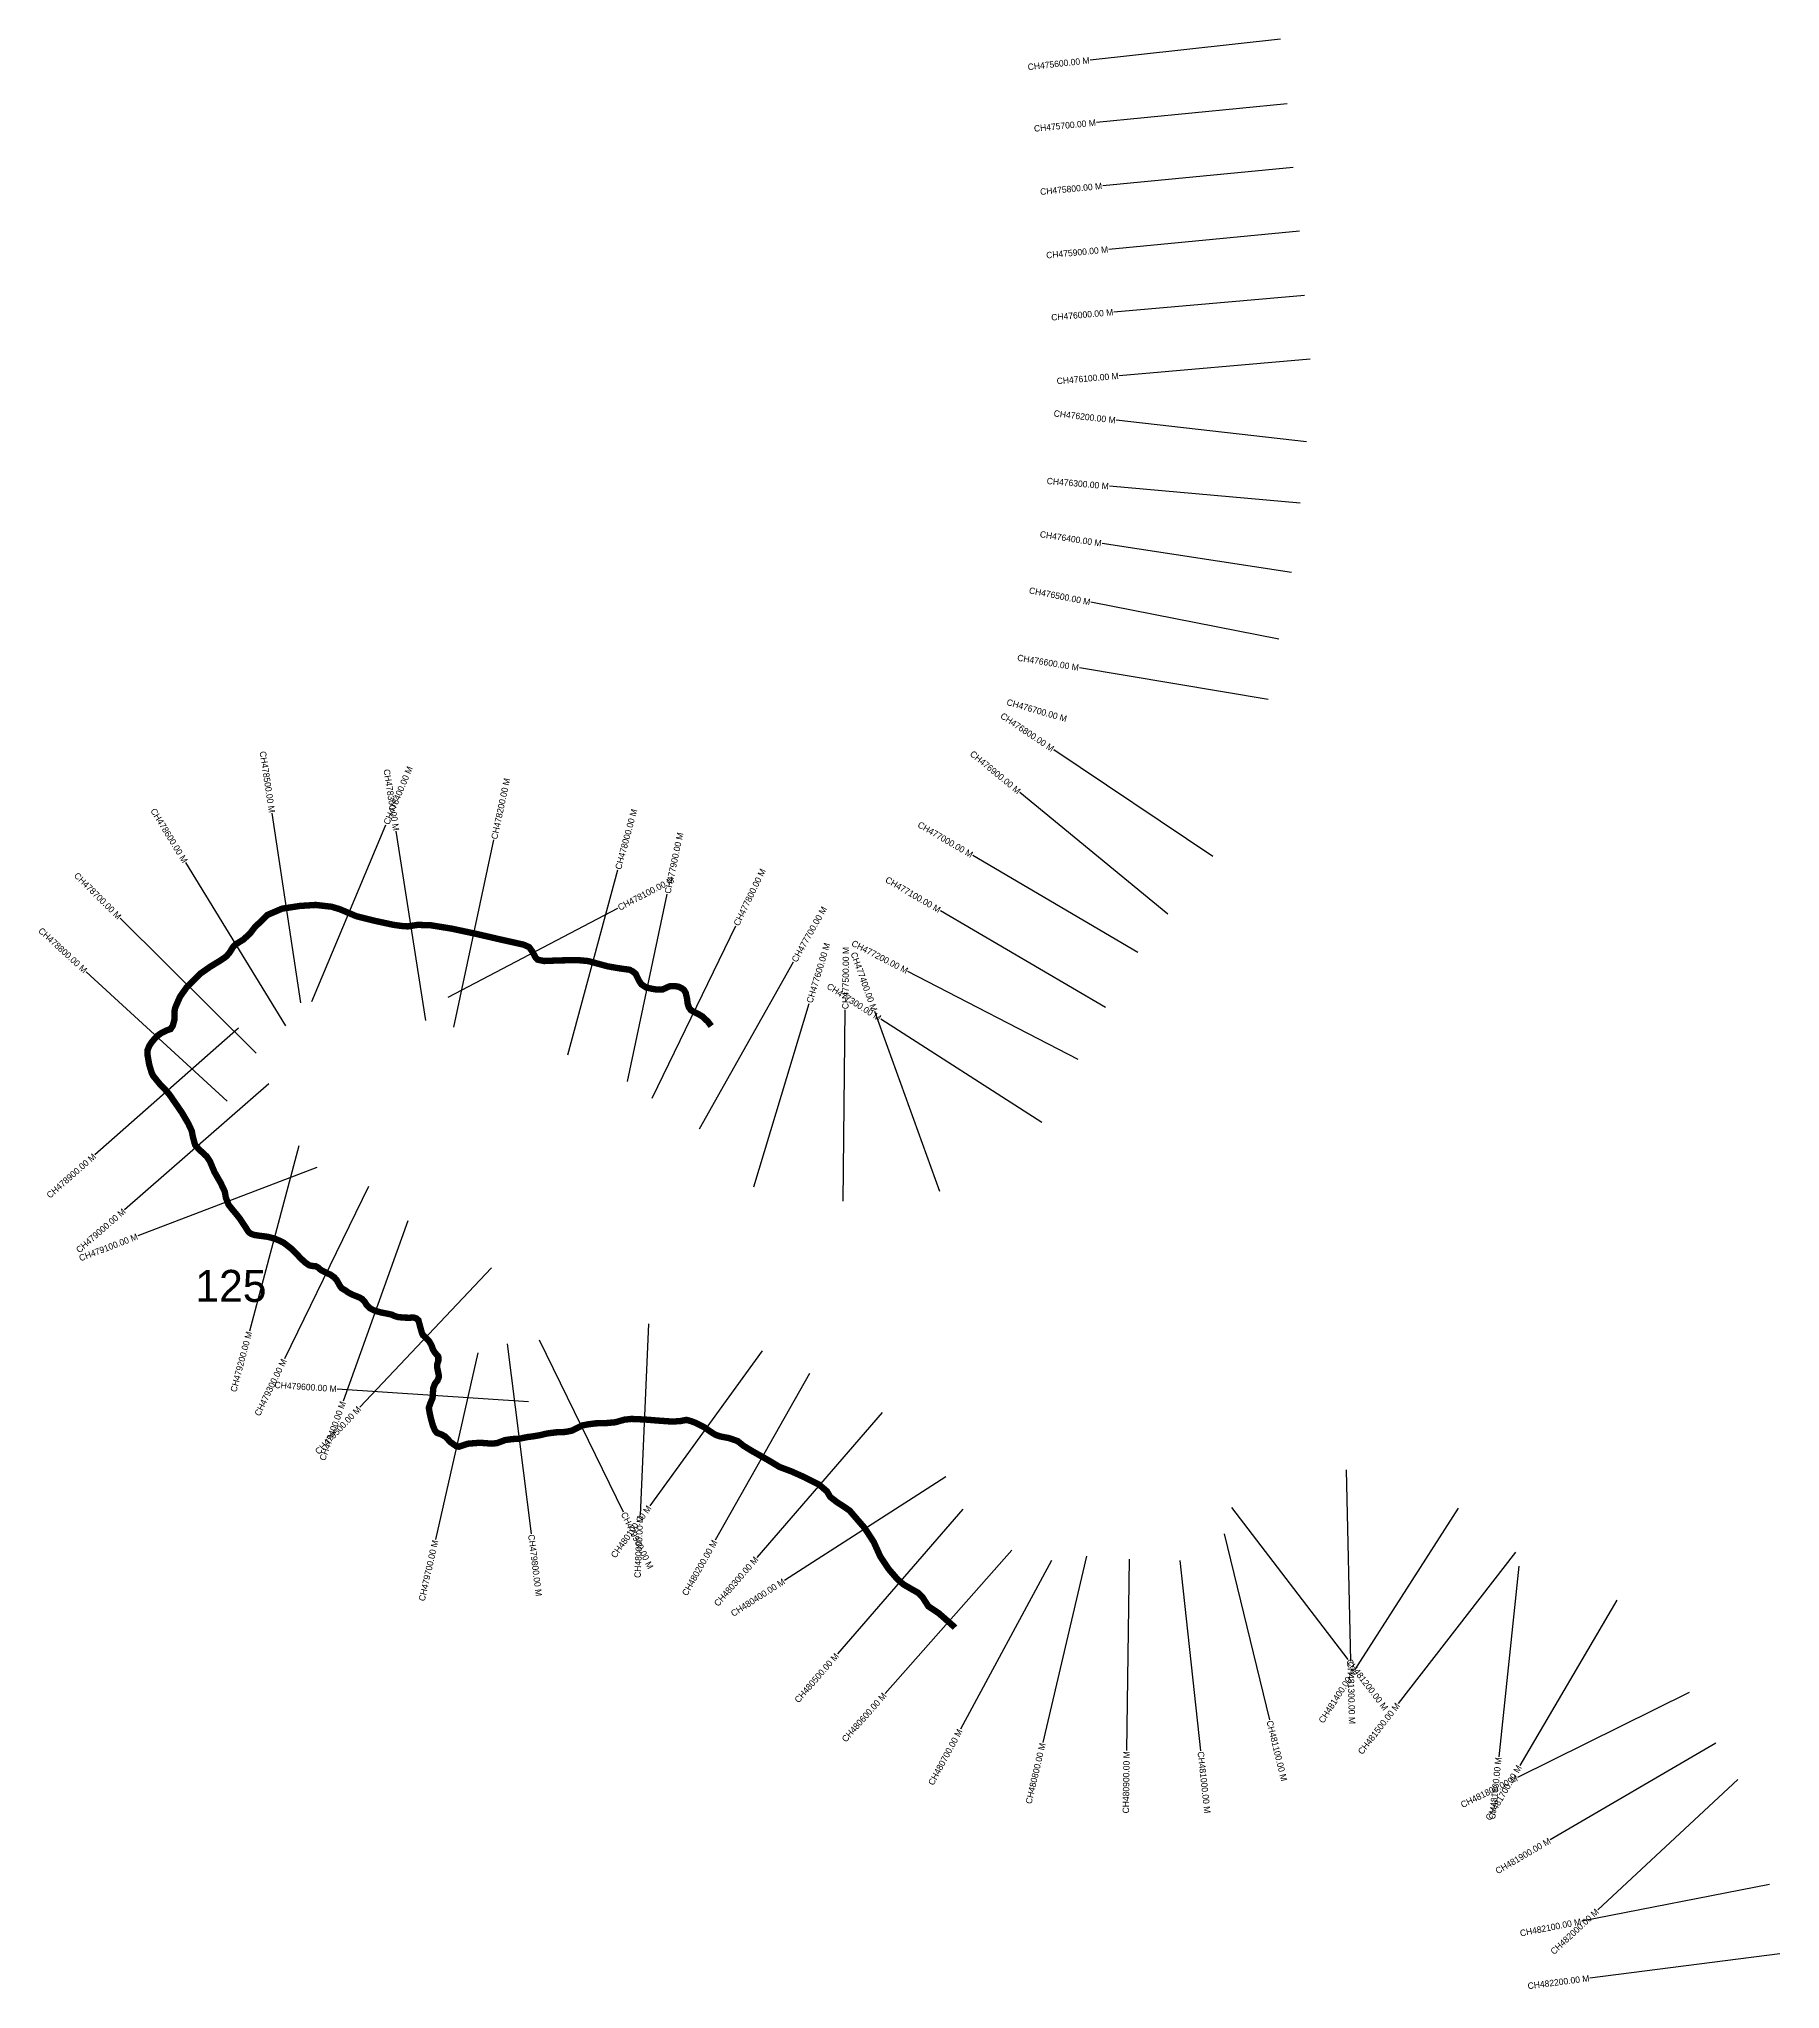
# Model space of a CAD drawing. Header units: feet. Extents: x 311691 to 317702, y 1901024 to 1905447.
# Drawn here: x 311691 to 314418, y 1901024 to 1904078 of the extents above; entities that cross this region are included whole.
import ezdxf
from ezdxf.enums import TextEntityAlignment as Align

# ---------------------------------------------------------------- set-up
doc = ezdxf.new("R2010")
doc.units = ezdxf.units.FT
doc.header["$MEASUREMENT"] = 0
for name, color, linetype in [('CS', 134, 'Continuous'), ('CSMark', 6, 'Continuous'), ('UNPROTECTED', 10, 'Continuous')]:
    doc.layers.add(name, color=color, linetype=linetype)

msp = doc.modelspace()

# ---------------------------------------------------------------- linework, layer by layer
at = {"layer": 'CS'}
for p, q in [((313635.7, 1904077.9), (313337.5, 1904044.8)), ((313645.9, 1903976.5), (313347.4, 1903947.2)), ((313655.7, 1903876.7), (313357.1, 1903848)), ((313665.2, 1903777.1), (313366.6, 1903748.5)), ((313673.4, 1903676), (313374.6, 1903650.2)), ((313682, 1903576.4), (313383.1, 1903550.6)), ((313676.3, 1903446.8), (313378.2, 1903480.7)), ((313666.4, 1903351.2), (313367.6, 1903377.4)), ((313652.8, 1903242.4), (313356.2, 1903287.7)), ((313632.9, 1903138), (313338.5, 1903195.7)), ((313616.5, 1903043.7), (313320.6, 1903093)), ((313529.6, 1902797.6), (313280.4, 1902964.6)), ((313459, 1902707.2), (313227.4, 1902897.9)), ((312101.3, 1902568.6), (312056.3, 1902865.3)), ((312118.7, 1902570.6), (312234.4, 1902847.4)), ((312296.9, 1902540.6), (312250.7, 1902837.1)), ((312341, 1902530.4), (312403.8, 1902823.8)), ((312077.8, 1902532.3), (311920.9, 1902788)), ((312519.2, 1902487.1), (312597.8, 1902776.7)), ((313412.3, 1902647.1), (313153.6, 1902798.9)), ((312332.1, 1902577.2), (312597.8, 1902716.4)), ((312612.7, 1902445.3), (312675.2, 1902738.7)), ((313361.7, 1902560.9), (313103, 1902712.7)), ((312031.2, 1902489.4), (311818.4, 1902700.8)), ((312651.7, 1902419.1), (312782.5, 1902689.1)), ((312725.8, 1902371.2), (312873.1, 1902632.5)), ((311986.1, 1902414.2), (311765, 1902617)), ((313318.5, 1902479.5), (313052.2, 1902617.6)), ((312810.9, 1902280.4), (312897.4, 1902567.6)), ((312950.8, 1902257.5), (312954, 1902557.5)), ((313102, 1902272.7), (313000.3, 1902554.9)), ((313262, 1902380.9), (313009.4, 1902542.8)), ((312003.7, 1902528.9), (311778.8, 1902330.4)), ((312051.4, 1902441.5), (311825.3, 1902244.2)), ((312098.2, 1902344.3), (312020.8, 1902054.4)), ((312126.3, 1902310.7), (311846.2, 1902203.3)), ((312207.1, 1902280.5), (312075.7, 1902010.8)), ((312268.8, 1902227.2), (312167.7, 1901944.7)), ((312399.7, 1902153.1), (312193.6, 1901935.1)), ((312645.6, 1902065.7), (312632.8, 1901766)), ((312378.3, 1902020.3), (312312.1, 1901727.7)), ((312424.5, 1902034.4), (312462, 1901736.8)), ((312474.4, 1902040.4), (312606.3, 1901771)), ((312824, 1902023.2), (312647.7, 1901780.4)), ((312897.9, 1901987.9), (312750.2, 1901726.7)), ((312457.6, 1901943.3), (312158.3, 1901963.5)), ((313011.7, 1901926.8), (312815.5, 1901699.8)), ((313738.2, 1901837.2), (313745.4, 1901537.3)), ((313111.3, 1901825.9), (312858.8, 1901663.9)), ((313138.1, 1901775.4), (312941.7, 1901548.7)), ((313558.7, 1901778.2), (313741.2, 1901540)), ((313914.1, 1901776.9), (313751.9, 1901524.5)), ((313547.3, 1901736.8), (313618.3, 1901445.3)), ((313215, 1901711.4), (313016.3, 1901486.6)), ((314003.9, 1901708.1), (313820.1, 1901471)), ((313276.8, 1901694.8), (313134.2, 1901430.8)), ((313332, 1901701.9), (313263.3, 1901409.9)), ((313398.4, 1901697.2), (313394.5, 1901397.2)), ((313477.7, 1901695.2), (313510.5, 1901396.9)), ((314008.8, 1901685.9), (313977.3, 1901387.6)), ((314162.4, 1901632.6), (314010.3, 1901374)), ((314275.9, 1901488), (314006.9, 1901355.2)), ((314317.2, 1901408.8), (314058.2, 1901257.4)), ((314352.1, 1901352.2), (314132.6, 1901147.7)), ((314401.7, 1901187.4), (314107.3, 1901129.9)), ((314417.9, 1901078.8), (314120.3, 1901040.9))]:
    msp.add_line(p, q, dxfattribs=at)
at = {"layer": 'UNPROTECTED', "const_width": 10, "flags": 128}
msp.add_lwpolyline([(312744, 1902532), (312738.8, 1902538.9), (312730.4, 1902546.9), (312723.9, 1902550.8), (312716, 1902554.6), (312711.8, 1902557.3), (312709, 1902561.3), (312707, 1902567.6), (312706.3, 1902574.2), (312704.2, 1902583.6), (312701.5, 1902588.4), (312698.4, 1902591), (312693.3, 1902593.5), (312687.2, 1902594.6), (312678.5, 1902594.2), (312673.8, 1902592), (312667.9, 1902589.4), (312659.3, 1902589.1), (312652.4, 1902590.2), (312642, 1902592.4), (312634.8, 1902597.3), (312631.2, 1902602.5), (312628, 1902608.9), (312625.5, 1902614), (312620.8, 1902617.8), (312616.1, 1902620.2), (312605.2, 1902621.7), (312597.1, 1902622.9), (312581.6, 1902625.6), (312565, 1902630.1), (312551.4, 1902633.8), (312533.9, 1902635.4), (312505.9, 1902634.8), (312482.4, 1902633.9), (312476.7, 1902635), (312471.8, 1902636.2), (312468.6, 1902639.9), (312464.1, 1902648.3), (312458.9, 1902655.6), (312450.2, 1902659.5), (312412.6, 1902667.9), (312375.9, 1902676.4), (312337.4, 1902684.6), (312305.1, 1902689.8), (312284.4, 1902690.5), (312268.8, 1902688.1), (312260.5, 1902688.6), (312246.6, 1902690.5), (312215.9, 1902697.1), (312188.2, 1902704.1), (312161.8, 1902715.2), (312149.4, 1902718.9), (312124.6, 1902721.7), (312100.3, 1902720.2), (312071.9, 1902715.9), (312049.3, 1902706.2), (312037, 1902694.2), (312030, 1902687.9), (312021.6, 1902676.9), (312011.2, 1902667.4), (311999, 1902659.9), (311995.1, 1902655.8), (311989.3, 1902646.5), (311984.3, 1902640.9), (311975.3, 1902634.7), (311959.1, 1902624.8), (311943.4, 1902613.8), (311922.5, 1902592.8), (311912, 1902577.9), (311907, 1902566.5), (311904.3, 1902560), (311903.2, 1902553.5), (311903.3, 1902542.1), (311900.8, 1902532.8), (311897.4, 1902527.4), (311891.6, 1902525.4), (311883.7, 1902521.6), (311876.7, 1902516.9), (311869.2, 1902508.7), (311864.3, 1902501.8), (311861.3, 1902494.6), (311861, 1902487.7), (311863.7, 1902472), (311867.7, 1902458.7), (311869.9, 1902454.2), (311880.2, 1902441.4), (311886.1, 1902435.5), (311895, 1902425.4), (311907.6, 1902407.2), (311915.2, 1902396.1), (311924.9, 1902379.6), (311930.4, 1902367.8), (311932.3, 1902358.1), (311935.6, 1902346), (311942, 1902338.7), (311953.8, 1902327.8), (311959, 1902319.9), (311966, 1902303.3), (311975.7, 1902286.4), (311982.2, 1902272.6), (311983.8, 1902263.4), (311988.1, 1902252.2), (311993.8, 1902245), (312001.3, 1902236.1), (312006.1, 1902229.9), (312013.4, 1902218.8), (312019.6, 1902209.3), (312023.7, 1902206.4), (312029.2, 1902204.7), (312035.3, 1902203.8), (312049.7, 1902201.9), (312059.9, 1902199.2), (312067.8, 1902195.9), (312074.6, 1902192.5), (312086.4, 1902183.3), (312096, 1902173.7), (312100.4, 1902168.9), (312107.6, 1902162.1), (312114, 1902157.5), (312118.8, 1902156.3), (312124.1, 1902156), (312127.9, 1902154.1), (312132.9, 1902149.8), (312140.9, 1902145.8), (312147.3, 1902142.8), (312153.6, 1902138.5), (312157.6, 1902133.8), (312163.5, 1902123.4), (312165.3, 1902121.4), (312170.2, 1902118.5), (312175.4, 1902114.9), (312182.2, 1902111.2), (312188.5, 1902108.8), (312193.9, 1902106.6), (312197.9, 1902104), (312201.8, 1902099.5), (312204.2, 1902095.4), (312209.5, 1902090), (312215.4, 1902087), (312220.5, 1902085.2), (312227.1, 1902083.4), (312234.6, 1902082), (312243.4, 1902080.1), (312248.4, 1902077.8), (312253.5, 1902076.3), (312261.8, 1902075.4), (312271.2, 1902075.2), (312278, 1902075.5), (312282.2, 1902074.1), (312285.5, 1902071.2), (312287.7, 1902062.7), (312290.9, 1902051.3), (312292.7, 1902047.8), (312298.9, 1902042), (312302.3, 1902038.2), (312305.2, 1902033.4), (312306.7, 1902029.9), (312308.1, 1902025.6), (312310.9, 1902021), (312315, 1902016.2), (312316.2, 1902014.9), (312316.7, 1902013.4), (312316.6, 1902012.1), (312316.6, 1902007.7), (312315, 1902002.9), (312314.8, 1901997.2), (312316, 1901991.4), (312317.3, 1901985.3), (312317.1, 1901981), (312315.2, 1901976.8), (312311.3, 1901971.9), (312308.5, 1901964.4), (312308.1, 1901956.6), (312307.6, 1901949.3), (312304.5, 1901942.2), (312301.7, 1901934.3), (312302.9, 1901926.9), (312304.7, 1901918.5), (312307.9, 1901906.8), (312311.2, 1901898.9), (312314.3, 1901895), (312321.7, 1901892.3), (312327.4, 1901889.1), (312335.9, 1901880.2), (312344.4, 1901874.2), (312348.7, 1901873.2), (312354.3, 1901875), (312363, 1901877.9), (312381.5, 1901879.4), (312400.4, 1901878), (312408.4, 1901878.8), (312421.3, 1901883.6), (312432.8, 1901885.2), (312443.2, 1901885.6), (312456, 1901888.3), (312465, 1901889.4), (312475.7, 1901891.2), (312486.9, 1901893.9), (312501, 1901895.7), (312515.5, 1901896.3), (312525.8, 1901898.3), (312533.7, 1901902.4), (312541.7, 1901906.4), (312550.9, 1901908.2), (312563.1, 1901909.8), (312578.6, 1901910.1), (312593.8, 1901911.5), (312608.4, 1901915.6), (312619.2, 1901916.7), (312639.8, 1901915.8), (312660.8, 1901914.1), (312683, 1901912.5), (312696.1, 1901913.4), (312705.2, 1901915.2), (312712.3, 1901913.3), (312720.2, 1901910.3), (312733.7, 1901903.3), (312742.3, 1901897.1), (312750.6, 1901891.9), (312758.1, 1901889.3), (312771.9, 1901886.7), (312785.4, 1901882), (312794.1, 1901875), (312806.5, 1901867.3), (312830.9, 1901853.5), (312851.2, 1901841.4), (312869.7, 1901834.5), (312889.6, 1901825.6), (312913.4, 1901813.5), (312925.3, 1901803.2), (312930.4, 1901794.5), (312941.7, 1901785.8), (312951.2, 1901779.8), (312960.7, 1901773.2), (312969.4, 1901763.1), (312984.4, 1901745.8), (312998.5, 1901724), (313009, 1901700.8), (313021.4, 1901682.2), (313035.3, 1901666), (313045, 1901657.6), (313056.6, 1901650.8), (313068.4, 1901644.2), (313075.1, 1901637.3), (313084, 1901623.4), (313100.4, 1901612.4), (313112.8, 1901601.5), (313122.9, 1901592.6), (313125.7, 1901589.7)], dxfattribs=at)

# ---------------------------------------------------------------- texts
at = {"insert": (311936, 1902150.1), "char_height": 50, "attachment_point": 1}
msp.add_mtext_dynamic_manual_height_columns('125', width=70.183, gutter_width=1, heights=[0], dxfattribs=at)
at = {"layer": 'CSMark'}
for s, rotation, p in [('CH475600.00 M', 6.3433, (313336.5, 1904044.7)), ('CH475700.00 M', 5.5929, (313346.4, 1903947.1)), ('CH475800.00 M', 5.4763, (313356.1, 1903847.9)), ('CH475900.00 M', 5.4763, (313365.6, 1903748.4)), ('CH476000.00 M', 4.9292, (313373.6, 1903650.2)), ('CH476100.00 M', 4.9292, (313382.1, 1903550.5)), ('CH476200.00 M', 353.5064, (313377.3, 1903480.8)), ('CH476300.00 M', 354.9863, (313366.6, 1903377.5)), ('CH476400.00 M', 351.3157, (313355.2, 1903287.9)), ('CH476500.00 M', 348.9155, (313337.6, 1903195.9)), ('CH476600.00 M', 350.5329, (313319.6, 1903093.2)), ('CH476800.00 M', 326.1612, (313279.5, 1902965.2)), ('CH476700.00 M', 343.9018, (313300.7, 1903012.9)), ('CH478500.00 M', 278.6118, (312056.2, 1902866.2)), ('CH476900.00 M', 320.5318, (313226.6, 1902898.5)), ('CH478300.00 M', 278.8439, (312250.6, 1902838.1)), ('CH478600.00 M', 301.5387, (311920.4, 1902788.8)), ('CH477000.00 M', 329.601, (313152.7, 1902799.4)), ('CH478700.00 M', 315.1817, (311817.7, 1902701.5)), ('CH477100.00 M', 329.601, (313102.1, 1902713.2)), ('CH478800.00 M', 317.4726, (311764.3, 1902617.7)), ('CH477200.00 M', 332.5898, (313051.3, 1902618)), ('CH477400.00 M', 289.8232, (312999.9, 1902555.8)), ('CH477300.00 M', 327.3403, (313008.6, 1902543.3)), ('CH478900.00 M', 41.4385, (311778.1, 1902329.7)), ('CH479000.00 M', 41.1043, (311824.6, 1902243.6)), ('CH479100.00 M', 20.9879, (311845.3, 1902202.9)), ('CH479200.00 M', 75.0559, (312020.5, 1902053.4)), ('CH479300.00 M', 64.0257, (312075.2, 1902009.9)), ('CH479600.00 M', 356.1313, (312157.3, 1901963.6)), ('CH479500.00 M', 46.6263, (312192.9, 1901934.3)), ('CH479400.00 M', 70.3169, (312167.4, 1901943.8)), ('CH480100.00 M', 54.0239, (312647.1, 1901779.6)), ('CH480000.00 M', 87.5407, (312632.7, 1901765)), ('CH479700.00 M', 77.2512, (312311.9, 1901726.7)), ('CH480200.00 M', 60.5252, (312749.8, 1901725.9)), ('CH480300.00 M', 49.1636, (312814.9, 1901699.1)), ('CH480400.00 M', 32.685, (312858, 1901663.3)), ('CH480500.00 M', 49.1018, (312941, 1901547.9)), ('CH481400.00 M', 57.26, (313751.3, 1901523.7)), ('CH480600.00 M', 48.5248, (313015.7, 1901485.8)), ('CH481500.00 M', 52.212, (313819.5, 1901470.2)), ('CH480700.00 M', 61.6386, (313133.8, 1901429.9)), ('CH480800.00 M', 76.768, (313263.1, 1901408.9)), ('CH480900.00 M', 89.2502, (313394.5, 1901396.2)), ('CH481700.00 M', 59.5178, (314009.7, 1901373.2)), ('CH481600.00 M', 83.9638, (313977.1, 1901386.6)), ('CH481800.00 M', 26.2647, (314006, 1901354.8)), ('CH481900.00 M', 30.3159, (314057.4, 1901256.9)), ('CH482100.00 M', 11.0513, (314106.3, 1901129.7)), ('CH482000.00 M', 42.9718, (314131.9, 1901147)), ('CH482200.00 M', 7.2541, (314119.3, 1901040.8))]:
    msp.add_text(s, height=10, rotation=rotation, dxfattribs=at).set_placement(p, align=Align.MIDDLE_RIGHT)
for s, rotation, p in [('CH478400.00 M', 67.3075, (312234.8, 1902848.3)), ('CH478200.00 M', 77.922, (312404, 1902824.8)), ('CH478000.00 M', 74.8123, (312598.1, 1902777.6)), ('CH477900.00 M', 77.9748, (312675.4, 1902739.7)), ('CH477800.00 M', 64.1593, (312782.9, 1902690)), ('CH478100.00 M', 27.6573, (312598.7, 1902716.9)), ('CH477700.00 M', 60.5828, (312873.6, 1902633.3)), ('CH477600.00 M', 73.2517, (312897.7, 1902568.6)), ('CH477500.00 M', 89.3843, (312954, 1902558.5)), ('CH479900.00 M', 296.0885, (312606.7, 1901770.1)), ('CH479800.00 M', 277.1818, (312462.1, 1901735.8)), ('CH481200.00 M', 307.4685, (313741.8, 1901539.3)), ('CH481300.00 M', 271.3639, (313745.4, 1901536.3)), ('CH481100.00 M', 283.6762, (313618.5, 1901444.3)), ('CH481000.00 M', 276.2617, (313510.6, 1901395.9))]:
    msp.add_text(s, height=10, rotation=rotation, dxfattribs=at).set_placement(p, align=Align.MIDDLE_LEFT)

doc.saveas('drawing.dxf')
